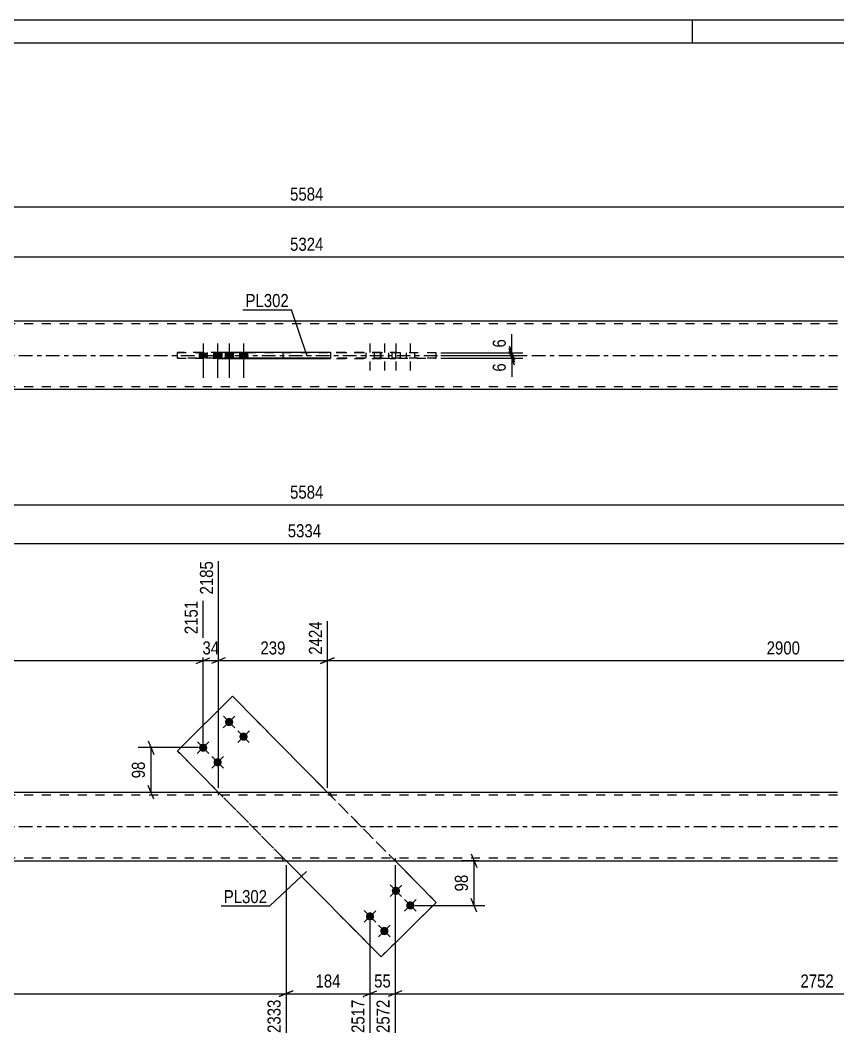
# Model space of a CAD drawing. Header units: millimetres. Extents: x 0 to 594, y 0 to 420.
# Drawn here: x 236.6 to 415.8, y 197.3 to 420 of the extents above; entities that cross this region are included whole.
import ezdxf

# ---------------------------------------------------------------- set-up
doc = ezdxf.new("R2010")
doc.units = ezdxf.units.MM
doc.linetypes.add('DXK_LINE_DOT2', pattern=[3.9198, 1.9599, -1.9599])
doc.linetypes.add('DXK_LINE_DOT3', pattern=[5.9187, 2.979, -0.9799, 0.9799, -0.9799])
doc.styles.add('Arial Narrow', font='ARIALN.TTF', dxfattribs={"height": 0.2})

# ---------------------------------------------------------------- blocks, each defined once
blk = doc.blocks.new('Unknown-580575839-1131')
at = {"color": 5, "linetype": 'Continuous'}
for p, q in [((594, 420), (0, 420)), ((384, 415), (384, 420)), ((589, 415), (5, 415))]:
    blk.add_line(p, q, dxfattribs=at)
blk = doc.blocks.new('Part-580575839-1689 - 1678')
at = {"color": 2, "linetype": 'Continuous'}
for p, q in [((283.11, 271.77), (271.02, 259.82)), ((283.11, 271.77), (283.11, 271.77)), ((303.94, 250.7), (283.11, 271.77)), ((280.04, 250.7), (271.02, 259.82)), ((271.02, 259.82), (271.02, 259.82)), ((315.68, 214.63), (294.86, 235.7)), ((327.77, 226.58), (318.76, 235.7)), ((315.68, 214.63), (327.77, 226.58)), ((327.77, 226.58), (327.77, 226.58)), ((315.68, 214.63), (315.68, 214.63))]:
    blk.add_line(p, q, dxfattribs=at)
at = {"color": 7, "linetype": 'DXK_LINE_DOT2'}
for p, q in [((271.02, 259.82), (283.11, 271.77)), ((327.77, 226.58), (283.11, 271.77)), ((315.68, 214.63), (271.02, 259.82)), ((294.86, 235.7), (280.04, 250.7)), ((304.28, 250.35), (303.94, 250.7)), ((318.76, 235.7), (304.28, 250.35)), ((327.77, 226.58), (315.68, 214.63))]:
    blk.add_line(p, q, dxfattribs=at)
blk = doc.blocks.new('Bolt-580575839-1681 - 1678')
at = {"linetype": 'Continuous'}
for points in [[(318.31, 228.47), (318.19, 228.62), (318.11, 228.79), (318.06, 228.97), (318.05, 229.16), (318.08, 229.34), (318.15, 229.52), (318.25, 229.68), (318.39, 229.81), (318.55, 229.91), (318.72, 229.98), (318.91, 230.01), (319.1, 229.99), (319.28, 229.94), (319.44, 229.86), (319.59, 229.74), (319.71, 229.59), (319.79, 229.42), (319.84, 229.24), (319.85, 229.05), (319.82, 228.87), (319.75, 228.69), (319.65, 228.54), (319.51, 228.4), (319.35, 228.3), (319.18, 228.24), (318.99, 228.21), (318.8, 228.22), (318.62, 228.27), (318.45, 228.35)], [(321.47, 225.27), (321.35, 225.42), (321.27, 225.59), (321.22, 225.77), (321.21, 225.96), (321.24, 226.14), (321.31, 226.32), (321.42, 226.48), (321.55, 226.61), (321.71, 226.71), (321.88, 226.78), (322.07, 226.8), (322.26, 226.79), (322.44, 226.74), (322.61, 226.66), (322.75, 226.54), (322.87, 226.39), (322.95, 226.22), (323, 226.04), (323.01, 225.85), (322.98, 225.67), (322.91, 225.49), (322.81, 225.34), (322.67, 225.2), (322.52, 225.1), (322.34, 225.04), (322.15, 225.01), (321.97, 225.02), (321.79, 225.07), (321.62, 225.15)], [(312.62, 222.85), (312.5, 223), (312.42, 223.17), (312.37, 223.35), (312.36, 223.54), (312.39, 223.72), (312.46, 223.9), (312.56, 224.05), (312.7, 224.19), (312.86, 224.29), (313.03, 224.35), (313.22, 224.38), (313.41, 224.37), (313.59, 224.32), (313.75, 224.24), (313.9, 224.12), (314.02, 223.97), (314.1, 223.8), (314.15, 223.62), (314.16, 223.43), (314.13, 223.25), (314.06, 223.07), (313.96, 222.91), (313.82, 222.78), (313.66, 222.68), (313.49, 222.61), (313.3, 222.58), (313.11, 222.6), (312.93, 222.65), (312.76, 222.73)], [(315.78, 219.65), (315.66, 219.8), (315.58, 219.97), (315.53, 220.15), (315.52, 220.34), (315.55, 220.52), (315.62, 220.7), (315.73, 220.85), (315.86, 220.99), (316.02, 221.09), (316.19, 221.15), (316.38, 221.18), (316.57, 221.17), (316.75, 221.12), (316.92, 221.03), (317.06, 220.92), (317.18, 220.77), (317.26, 220.6), (317.31, 220.42), (317.32, 220.23), (317.29, 220.04), (317.22, 219.87), (317.12, 219.71), (316.98, 219.58), (316.83, 219.48), (316.65, 219.41), (316.46, 219.38), (316.28, 219.39), (316.09, 219.44), (315.93, 219.53)]]:
    blk.add_hatch(color=1, dxfattribs=at).paths.add_polyline_path(points)
at = {"color": 1, "linetype": 'Continuous'}
for p, q in [((317.67, 227.84), (320.23, 230.37)), ((320.21, 227.83), (317.68, 230.39)), ((320.83, 224.64), (323.39, 227.17)), ((323.38, 224.63), (320.85, 227.19)), ((311.98, 222.22), (314.54, 224.75)), ((314.52, 222.2), (311.99, 224.76)), ((315.14, 219.02), (317.7, 221.55)), ((317.69, 219), (315.16, 221.56))]:
    blk.add_line(p, q, dxfattribs=at)
blk = doc.blocks.new('Bolt-580575839-1682 - 1678')
at = {"linetype": 'Continuous'}
for points in [[(283.01, 266.75), (283.13, 266.6), (283.22, 266.44), (283.26, 266.25), (283.27, 266.07), (283.24, 265.88), (283.17, 265.71), (283.07, 265.55), (282.94, 265.42), (282.78, 265.31), (282.6, 265.25), (282.42, 265.22), (282.23, 265.23), (282.05, 265.28), (281.88, 265.37), (281.73, 265.49), (281.62, 265.63), (281.53, 265.8), (281.48, 265.98), (281.47, 266.17), (281.51, 266.36), (281.57, 266.53), (281.68, 266.69), (281.81, 266.82), (281.97, 266.92), (282.15, 266.99), (282.33, 267.02), (282.52, 267.01), (282.7, 266.96), (282.87, 266.87)], [(286.18, 263.55), (286.29, 263.4), (286.38, 263.24), (286.43, 263.05), (286.43, 262.87), (286.4, 262.68), (286.34, 262.51), (286.23, 262.35), (286.1, 262.22), (285.94, 262.11), (285.76, 262.05), (285.58, 262.02), (285.39, 262.03), (285.21, 262.08), (285.04, 262.17), (284.9, 262.29), (284.78, 262.43), (284.69, 262.6), (284.65, 262.78), (284.64, 262.97), (284.67, 263.16), (284.74, 263.33), (284.84, 263.49), (284.97, 263.62), (285.13, 263.72), (285.31, 263.79), (285.49, 263.82), (285.68, 263.81), (285.86, 263.76), (286.03, 263.67)], [(277.32, 261.13), (277.44, 260.98), (277.53, 260.81), (277.57, 260.63), (277.58, 260.44), (277.55, 260.26), (277.48, 260.08), (277.38, 259.93), (277.25, 259.79), (277.09, 259.69), (276.91, 259.63), (276.72, 259.6), (276.54, 259.61), (276.36, 259.66), (276.19, 259.74), (276.04, 259.86), (275.93, 260.01), (275.84, 260.18), (275.79, 260.36), (275.78, 260.55), (275.82, 260.73), (275.88, 260.91), (275.99, 261.07), (276.12, 261.2), (276.28, 261.3), (276.46, 261.37), (276.64, 261.39), (276.83, 261.38), (277.01, 261.33), (277.18, 261.25)], [(280.49, 257.93), (280.6, 257.78), (280.69, 257.61), (280.74, 257.43), (280.74, 257.24), (280.71, 257.06), (280.65, 256.88), (280.54, 256.72), (280.41, 256.59), (280.25, 256.49), (280.07, 256.42), (279.89, 256.4), (279.7, 256.41), (279.52, 256.46), (279.35, 256.54), (279.21, 256.66), (279.09, 256.81), (279, 256.98), (278.96, 257.16), (278.95, 257.35), (278.98, 257.53), (279.05, 257.71), (279.15, 257.87), (279.28, 258), (279.44, 258.1), (279.62, 258.17), (279.8, 258.19), (279.99, 258.18), (280.17, 258.13), (280.34, 258.05)]]:
    blk.add_hatch(color=1, dxfattribs=at).paths.add_polyline_path(points)
at = {"color": 1, "linetype": 'Continuous'}
for p, q in [((283.65, 267.38), (281.09, 264.85)), ((281.11, 267.4), (283.64, 264.84)), ((286.82, 264.18), (284.26, 261.65)), ((284.27, 264.2), (286.8, 261.64)), ((277.96, 261.76), (275.4, 259.23)), ((275.42, 261.78), (277.95, 259.22)), ((281.13, 258.56), (278.57, 256.03)), ((278.58, 258.58), (281.11, 256.01))]:
    blk.add_line(p, q, dxfattribs=at)
blk = doc.blocks.new('Part-580575839-1720 - 1678')
at = {"color": 2, "linetype": 'Continuous'}
for p, q in [((415.77, 250.7), (183.02, 250.7)), ((183.02, 235.7), (415.77, 235.7))]:
    blk.add_line(p, q, dxfattribs=at)
at = {"color": 7, "linetype": 'DXK_LINE_DOT2'}
for p, q in [((415.77, 250.1), (183.02, 250.1)), ((279.94, 250.7), (279.94, 250.1)), ((304.63, 250.7), (304.63, 250.1)), ((415.77, 236.3), (183.02, 236.3)), ((294.17, 235.7), (294.17, 236.3)), ((318.86, 235.7), (318.86, 236.3))]:
    blk.add_line(p, q, dxfattribs=at)
at = {"color": 7, "linetype": 'DXK_LINE_DOT3'}
blk.add_line((183.02, 243.2), (415.77, 243.2), dxfattribs=at)
blk = doc.blocks.new('Bolt-580575839-1423 - 1368')
at = {"color": 1, "linetype": 'DXK_LINE_DOT2'}
for p, q in [((313.26, 349.11), (313.26, 341.61)), ((316.42, 349.11), (316.42, 341.61)), ((318.95, 349.11), (318.95, 341.61)), ((322.11, 349.11), (322.11, 341.61)), ((312.36, 347.11), (312.36, 345.91)), ((314.16, 347.11), (314.16, 345.91)), ((315.52, 347.11), (315.52, 345.91)), ((317.32, 347.11), (317.32, 345.91)), ((318.05, 347.11), (318.05, 345.91)), ((319.85, 347.11), (319.85, 345.91)), ((321.21, 347.11), (321.21, 345.91)), ((323.01, 347.11), (323.01, 345.91))]:
    blk.add_line(p, q, dxfattribs=at)
blk = doc.blocks.new('Part-580575839-1416 - 1368')
at = {"color": 2, "linetype": 'Continuous'}
for p, q in [((415.77, 354.01), (183.02, 354.01)), ((279.94, 347.12), (279.94, 347.21)), ((279.94, 347.21), (279.94, 347.21)), ((279.94, 347.21), (304.63, 347.21)), ((279.94, 345.81), (279.94, 345.92)), ((279.94, 345.81), (304.63, 345.81)), ((294.17, 347.12), (294.17, 347.21)), ((294.17, 345.81), (294.17, 345.92)), ((304.63, 347.21), (304.63, 345.81)), ((415.77, 339.01), (183.02, 339.01))]:
    blk.add_line(p, q, dxfattribs=at)
at = {"color": 7, "linetype": 'DXK_LINE_DOT2'}
for p, q in [((415.77, 353.41), (183.02, 353.41)), ((279.94, 345.92), (279.94, 347.21)), ((279.94, 347.21), (304.63, 347.21)), ((279.94, 345.81), (304.63, 345.81)), ((294.17, 347.21), (318.86, 347.21)), ((294.17, 347.21), (294.17, 345.92)), ((294.17, 347.21), (318.86, 347.21)), ((294.17, 345.81), (294.17, 345.81)), ((294.17, 345.81), (294.17, 345.81)), ((294.17, 345.81), (318.86, 345.81)), ((294.17, 345.81), (318.86, 345.81)), ((318.86, 347.21), (318.86, 345.81)), ((415.77, 339.61), (183.02, 339.61))]:
    blk.add_line(p, q, dxfattribs=at)
at = {"color": 7, "linetype": 'DXK_LINE_DOT3'}
blk.add_line((183.02, 346.51), (415.77, 346.51), dxfattribs=at)
blk = doc.blocks.new('Bolt-580575839-1422 - 1368')
at = {"linetype": 'Continuous'}
for points in [[(277.58, 347.12), (275.78, 347.12), (275.78, 345.92), (277.58, 345.92)], [(280.75, 347.12), (278.95, 347.12), (278.95, 345.92), (280.75, 345.92)], [(283.27, 347.12), (281.47, 347.12), (281.47, 345.92), (283.27, 345.92)], [(286.44, 347.12), (284.64, 347.12), (284.64, 345.92), (286.44, 345.92)]]:
    blk.add_hatch(color=1, dxfattribs=at).paths.add_polyline_path(points)
at = {"color": 1, "linetype": 'Continuous'}
for p, q in [((276.68, 349.12), (276.68, 341.62)), ((279.85, 349.12), (279.85, 341.62)), ((282.37, 349.12), (282.37, 341.62)), ((285.54, 349.12), (285.54, 341.62)), ((275.78, 347.12), (275.78, 345.92)), ((277.58, 347.12), (277.58, 345.92)), ((278.95, 347.12), (278.95, 345.92)), ((280.75, 347.12), (280.75, 345.92)), ((281.47, 347.12), (281.47, 345.92)), ((283.27, 347.12), (283.27, 345.92)), ((284.64, 347.12), (284.64, 345.92)), ((286.44, 347.12), (286.44, 345.92))]:
    blk.add_line(p, q, dxfattribs=at)
blk = doc.blocks.new('Part-580575839-1470 - 1368')
at = {"color": 2, "linetype": 'Continuous'}
for p, q in [((271.02, 345.92), (271.02, 347.12)), ((283.11, 345.92), (283.11, 347.12)), ((304.63, 347.11), (283.11, 347.12)), ((304.63, 345.91), (283.11, 345.92))]:
    blk.add_line(p, q, dxfattribs=at)
at = {"color": 7, "linetype": 'DXK_LINE_DOT2'}
for p, q in [((315.68, 347.11), (271.02, 347.12)), ((271.02, 347.12), (283.11, 347.12)), ((271.02, 345.92), (315.68, 345.91)), ((283.11, 345.92), (271.02, 345.92)), ((327.77, 347.11), (304.63, 347.11)), ((327.77, 345.91), (304.63, 345.91)), ((315.68, 345.91), (315.68, 347.11)), ((327.77, 347.11), (315.68, 347.11)), ((315.68, 345.91), (327.77, 345.91)), ((327.77, 345.91), (327.77, 347.11))]:
    blk.add_line(p, q, dxfattribs=at)
blk = doc.blocks.new('StraightDimension-580575839-1850 - 1678')
at = {"color": 7, "linetype": 'Continuous'}
for p, q in [((294.86, 234.7), (294.86, 197.94)), ((313.26, 222.48), (313.26, 197.94)), ((296.36, 207.15), (293.36, 205.95)), ((311.76, 205.95), (314.76, 207.15)), ((294.86, 206.55), (313.26, 206.55))]:
    blk.add_line(p, q, dxfattribs=at)
at = {"color": 0}
blk.add_wipeout([(307.4, 207.3), (307.4, 211.5), (300.72, 211.5), (300.72, 207.3)], dxfattribs=at)
at = {"color": 0, "linetype": 'Continuous'}
blk.add_wipeout([(312.66, 205.85), (308.46, 205.85), (308.46, 197.34), (312.66, 197.34)], dxfattribs=at)
at = {"color": 3, "style": 'Arial Narrow'}
blk.add_text('184', height=2.863, dxfattribs=at).set_placement((301.32, 207.9))
at = {"color": 3, "linetype": 'Continuous', "style": 'Arial Narrow'}
blk.add_text('2517', height=2.863, rotation=90.0002, dxfattribs=at).set_placement((312.06, 197.94))
blk = doc.blocks.new('StraightDimension-580575839-3465 - 1678')
at = {"color": 7, "linetype": 'Continuous'}
for p, q in [((264.65, 262), (265.85, 259)), ((275.68, 260.5), (262.4, 260.5)), ((265.25, 250.72), (265.25, 260.5)), ((265.85, 249.22), (264.65, 252.22)), ((206.69, 250.72), (267.65, 250.72))]:
    blk.add_line(p, q, dxfattribs=at)
at = {"color": 0}
blk.add_wipeout([(264.5, 258.04), (260.3, 258.04), (260.3, 253.18), (264.5, 253.18)], dxfattribs=at)
at = {"color": 3, "style": 'Arial Narrow'}
blk.add_text('98', height=2.863, rotation=90.0002, dxfattribs=at).set_placement((263.9, 253.78))
blk = doc.blocks.new('StraightDimension-580575839-1736 - 1678')
at = {"color": 7, "linetype": 'Continuous'}
blk.add_line((81.92, 313.75), (516.87, 313.75), dxfattribs=at)
at = {"color": 0}
blk.add_wipeout([(303.65, 314.5), (303.65, 318.7), (295.14, 318.7), (295.14, 314.5)], dxfattribs=at)
at = {"color": 3, "style": 'Arial Narrow'}
blk.add_text('5584', height=2.863, dxfattribs=at).set_placement((295.74, 315.1))
blk = doc.blocks.new('StraightDimension-580575839-1750 - 1678')
at = {"color": 7, "linetype": 'Continuous'}
for p, q in [((276.68, 261.5), (276.68, 292.71)), ((94.92, 251.7), (94.92, 282.72)), ((96.42, 280.19), (93.42, 278.99)), ((94.92, 279.59), (276.68, 279.59)), ((275.18, 278.99), (278.18, 280.19))]:
    blk.add_line(p, q, dxfattribs=at)
at = {"color": 0, "linetype": 'Continuous'}
for points in [[(276.08, 293.31), (271.88, 293.31), (271.88, 284.79), (276.08, 284.79)], [(94.32, 283.32), (90.12, 283.32), (90.12, 280.29), (94.32, 280.29)]]:
    blk.add_wipeout(points, dxfattribs=at)
at = {"color": 0}
blk.add_wipeout([(190.06, 280.34), (190.06, 284.54), (181.55, 284.54), (181.55, 280.34)], dxfattribs=at)
at = {"color": 3, "linetype": 'Continuous', "style": 'Arial Narrow'}
for s, height, p in [('2151', 2.863, (275.48, 285.39)), ('0', 2.86, (93.72, 280.89))]:
    blk.add_text(s, height=height, rotation=90.0002, dxfattribs=at).set_placement(p)
at = {"color": 3, "style": 'Arial Narrow'}
blk.add_text('2151', height=2.863, dxfattribs=at).set_placement((182.15, 280.94))
blk = doc.blocks.new('StraightDimension-580575839-1760 - 1678')
at = {"color": 7, "linetype": 'Continuous'}
for p, q in [((280.04, 251.7), (280.04, 301.41)), ((276.68, 261.5), (276.68, 292.71)), ((275.18, 278.99), (278.18, 280.19)), ((276.68, 279.59), (280.04, 279.59)), ((281.54, 280.19), (278.54, 278.99))]:
    blk.add_line(p, q, dxfattribs=at)
at = {"color": 0, "linetype": 'Continuous'}
blk.add_wipeout([(279.44, 302.01), (275.24, 302.01), (275.24, 293.49), (279.44, 293.49)], dxfattribs=at)
at = {"color": 0}
blk.add_wipeout([(280.79, 280.34), (280.79, 284.54), (275.93, 284.54), (275.93, 280.34)], dxfattribs=at)
at = {"color": 3, "linetype": 'Continuous', "style": 'Arial Narrow'}
blk.add_text('2185', height=2.863, rotation=90.0002, dxfattribs=at).set_placement((278.84, 294.09))
at = {"color": 3, "style": 'Arial Narrow'}
blk.add_text('34', height=2.863, dxfattribs=at).set_placement((276.53, 280.94))
blk = doc.blocks.new('StraightDimension-580575839-2047 - 1678')
at = {"color": 7, "linetype": 'Continuous'}
blk.add_line((93.92, 305.28), (503.87, 305.28), dxfattribs=at)
at = {"color": 0}
blk.add_wipeout([(303.15, 306.03), (303.15, 310.23), (294.64, 310.23), (294.64, 306.03)], dxfattribs=at)
at = {"color": 3, "style": 'Arial Narrow'}
blk.add_text('5334', height=2.863, dxfattribs=at).set_placement((295.24, 306.63))
blk = doc.blocks.new('StraightDimension-580575839-1776 - 1678')
at = {"color": 7, "linetype": 'Continuous'}
for p, q in [((280.04, 251.7), (280.04, 301.41)), ((303.94, 251.7), (303.94, 288.21)), ((281.54, 280.19), (278.54, 278.99)), ((280.04, 279.59), (303.94, 279.59)), ((302.44, 278.99), (305.44, 280.19))]:
    blk.add_line(p, q, dxfattribs=at)
at = {"color": 0, "linetype": 'Continuous'}
blk.add_wipeout([(303.34, 288.81), (299.14, 288.81), (299.14, 280.29), (303.34, 280.29)], dxfattribs=at)
at = {"color": 0}
blk.add_wipeout([(295.33, 280.34), (295.33, 284.54), (288.64, 284.54), (288.64, 280.34)], dxfattribs=at)
at = {"color": 3, "linetype": 'Continuous', "style": 'Arial Narrow'}
blk.add_text('2424', height=2.863, rotation=90.0002, dxfattribs=at).set_placement((302.74, 280.89))
at = {"color": 3, "style": 'Arial Narrow'}
blk.add_text('239', height=2.863, dxfattribs=at).set_placement((289.24, 280.94))
blk = doc.blocks.new('StraightDimension-580575839-1798 - 1678')
at = {"color": 7, "linetype": 'Continuous'}
for p, q in [((303.94, 251.7), (303.94, 288.21)), ((503.87, 252.7), (503.87, 288.21)), ((305.44, 280.19), (302.44, 278.99)), ((303.94, 279.59), (503.87, 279.59)), ((502.37, 278.99), (505.37, 280.19))]:
    blk.add_line(p, q, dxfattribs=at)
at = {"color": 0, "linetype": 'Continuous'}
blk.add_wipeout([(503.27, 288.81), (499.07, 288.81), (499.07, 280.29), (503.27, 280.29)], dxfattribs=at)
at = {"color": 0}
blk.add_wipeout([(408.16, 280.34), (408.16, 284.54), (399.65, 284.54), (399.65, 280.34)], dxfattribs=at)
at = {"color": 3, "linetype": 'Continuous', "style": 'Arial Narrow'}
blk.add_text('5324', height=2.863, rotation=90.0002, dxfattribs=at).set_placement((502.67, 280.89))
at = {"color": 3, "style": 'Arial Narrow'}
blk.add_text('2900', height=2.863, dxfattribs=at).set_placement((400.25, 280.94))
blk = doc.blocks.new('StraightDimension-580575839-1838 - 1678')
at = {"color": 7, "linetype": 'Continuous'}
for p, q in [((294.86, 234.7), (294.86, 197.94)), ((94.92, 233.7), (94.92, 203.42)), ((96.42, 207.15), (93.42, 205.95)), ((293.36, 205.95), (296.36, 207.15)), ((94.92, 206.55), (294.86, 206.55))]:
    blk.add_line(p, q, dxfattribs=at)
at = {"color": 0}
blk.add_wipeout([(199.15, 207.3), (199.15, 211.5), (190.63, 211.5), (190.63, 207.3)], dxfattribs=at)
at = {"color": 0, "linetype": 'Continuous'}
for points in [[(94.32, 205.85), (90.12, 205.85), (90.12, 202.82), (94.32, 202.82)], [(294.26, 205.85), (290.06, 205.85), (290.06, 197.34), (294.26, 197.34)]]:
    blk.add_wipeout(points, dxfattribs=at)
at = {"color": 3, "style": 'Arial Narrow'}
blk.add_text('2333', height=2.863, dxfattribs=at).set_placement((191.23, 207.9))
at = {"color": 3, "linetype": 'Continuous', "style": 'Arial Narrow'}
for s, height, p in [('0', 2.86, (93.72, 203.42)), ('2333', 2.863, (293.66, 197.94))]:
    blk.add_text(s, height=height, rotation=90.0002, dxfattribs=at).set_placement(p)
blk = doc.blocks.new('StraightDimension-580575839-1864 - 1678')
at = {"color": 7, "linetype": 'Continuous'}
for p, q in [((318.76, 234.7), (318.76, 197.94)), ((313.26, 222.48), (313.26, 197.94)), ((311.76, 205.95), (314.76, 207.15)), ((320.26, 207.15), (317.26, 205.95)), ((313.26, 206.55), (318.76, 206.55))]:
    blk.add_line(p, q, dxfattribs=at)
at = {"color": 0}
blk.add_wipeout([(318.44, 207.3), (318.44, 211.5), (313.58, 211.5), (313.58, 207.3)], dxfattribs=at)
at = {"color": 0, "linetype": 'Continuous'}
blk.add_wipeout([(318.16, 205.85), (313.96, 205.85), (313.96, 197.34), (318.16, 197.34)], dxfattribs=at)
at = {"color": 3, "style": 'Arial Narrow'}
blk.add_text('55', height=2.863, dxfattribs=at).set_placement((314.18, 207.9))
at = {"color": 3, "linetype": 'Continuous', "style": 'Arial Narrow'}
blk.add_text('2572', height=2.863, rotation=90.0002, dxfattribs=at).set_placement((317.56, 197.94))
blk = doc.blocks.new('StraightDimension-580575839-1878 - 1678')
at = {"color": 7, "linetype": 'Continuous'}
for p, q in [((318.76, 234.7), (318.76, 197.94)), ((503.87, 233.7), (503.87, 197.94)), ((320.26, 207.15), (317.26, 205.95)), ((502.37, 205.95), (505.37, 207.15)), ((318.76, 206.55), (503.87, 206.55))]:
    blk.add_line(p, q, dxfattribs=at)
at = {"color": 0}
blk.add_wipeout([(415.57, 207.3), (415.57, 211.5), (407.06, 211.5), (407.06, 207.3)], dxfattribs=at)
at = {"color": 0, "linetype": 'Continuous'}
blk.add_wipeout([(503.27, 205.85), (499.07, 205.85), (499.07, 197.34), (503.27, 197.34)], dxfattribs=at)
at = {"color": 3, "style": 'Arial Narrow'}
blk.add_text('2752', height=2.863, dxfattribs=at).set_placement((407.66, 207.9))
at = {"color": 3, "linetype": 'Continuous', "style": 'Arial Narrow'}
blk.add_text('5324', height=2.863, rotation=90.0002, dxfattribs=at).set_placement((502.67, 197.94))
blk = doc.blocks.new('StraightDimension-580575839-1993 - 1678')
at = {"color": 7, "linetype": 'Continuous'}
for p, q in [((335.48, 237.2), (336.68, 234.2)), ((337.07, 235.7), (333.23, 235.7)), ((336.08, 225.91), (336.08, 235.7)), ((336.68, 224.41), (335.48, 227.41)), ((323.11, 225.91), (338.48, 225.91))]:
    blk.add_line(p, q, dxfattribs=at)
at = {"color": 0}
blk.add_wipeout([(335.33, 233.23), (331.13, 233.23), (331.13, 228.38), (335.33, 228.38)], dxfattribs=at)
at = {"color": 3, "style": 'Arial Narrow'}
blk.add_text('98', height=2.863, rotation=90.0002, dxfattribs=at).set_placement((334.73, 228.98))
blk = doc.blocks.new('StraightDimension-580575839-1541 - 1368')
at = {"color": 7, "linetype": 'Continuous'}
for p, q in [((343.78, 348.61), (344.98, 345.61)), ((344.98, 345.01), (343.78, 348.01)), ((328.77, 347.11), (346.78, 347.11)), ((328.77, 346.51), (346.78, 346.51)), ((344.38, 346.51), (344.38, 347.11))]:
    blk.add_line(p, q, dxfattribs=at)
at = {"color": 0}
blk.add_wipeout([(343.63, 350.67), (339.43, 350.67), (339.43, 347.64), (343.63, 347.64)], dxfattribs=at)
at = {"color": 7, "linetype": 'Continuous'}
blk.add_line((344.38, 347.11), (344.38, 351.19), dxfattribs=at)
blk.add_line((344.38, 347.11), (344.38, 351.19), dxfattribs=at)
at = {"color": 3, "style": 'Arial Narrow'}
blk.add_text('6', height=2.86, rotation=90.0002, dxfattribs=at).set_placement((343.03, 348.24))
blk = doc.blocks.new('StraightDimension-580575839-1545 - 1368')
at = {"color": 7, "linetype": 'Continuous'}
for p, q in [((343.78, 348.01), (344.98, 345.01)), ((344.98, 344.41), (343.78, 347.41)), ((328.77, 346.51), (346.78, 346.51)), ((328.77, 345.91), (346.78, 345.91)), ((344.38, 345.91), (344.38, 346.51))]:
    blk.add_line(p, q, dxfattribs=at)
at = {"color": 0}
blk.add_wipeout([(343.63, 345.39), (339.43, 345.39), (339.43, 342.36), (343.63, 342.36)], dxfattribs=at)
at = {"color": 7, "linetype": 'Continuous'}
blk.add_line((344.38, 345.91), (344.38, 341.84), dxfattribs=at)
blk.add_line((344.38, 345.91), (344.38, 341.84), dxfattribs=at)
at = {"color": 3, "style": 'Arial Narrow'}
blk.add_text('6', height=2.86, rotation=90.0002, dxfattribs=at).set_placement((343.03, 342.96))
blk = doc.blocks.new('StraightDimension-580575839-1550 - 1368')
at = {"color": 7, "linetype": 'Continuous'}
blk.add_line((81.92, 379.11), (516.87, 379.11), dxfattribs=at)
at = {"color": 0}
blk.add_wipeout([(303.65, 379.86), (303.65, 384.06), (295.14, 384.06), (295.14, 379.86)], dxfattribs=at)
at = {"color": 3, "style": 'Arial Narrow'}
blk.add_text('5584', height=2.863, dxfattribs=at).set_placement((295.74, 380.46))
blk = doc.blocks.new('StraightDimension-580575839-1581 - 1368')
at = {"color": 7, "linetype": 'Continuous'}
blk.add_line((94.92, 368.11), (503.87, 368.11), dxfattribs=at)
at = {"color": 0}
blk.add_wipeout([(303.65, 368.86), (303.65, 373.06), (295.14, 373.06), (295.14, 368.86)], dxfattribs=at)
at = {"color": 3, "style": 'Arial Narrow'}
blk.add_text('5324', height=2.863, dxfattribs=at).set_placement((295.74, 369.46))
blk = doc.blocks.new('Mark-580575839-1685 - 1678')
at = {"color": 0}
blk.add_wipeout([(290.7, 226.4), (290.7, 229.4), (281.2, 229.4), (281.2, 226.4)], dxfattribs=at)
blk.add_wipeout([(290.7, 226.4), (290.7, 229.4), (281.2, 229.4), (281.2, 226.4)], dxfattribs=at)
at = {"color": 30, "linetype": 'Continuous'}
for p in [(299.34, 233.36), (280.6, 225.8)]:
    blk.add_line(p, (291.3, 225.8), dxfattribs=at)
at = {"color": 3, "style": 'Arial Narrow'}
blk.add_text('PL302', height=2.863, dxfattribs=at).set_placement((281.2, 226.4))
blk = doc.blocks.new('Mark-580575839-1466 - 1368')
at = {"color": 0}
blk.add_wipeout([(295.48, 357.12), (295.48, 360.12), (285.97, 360.12), (285.97, 357.12)], dxfattribs=at)
blk.add_wipeout([(295.48, 357.12), (295.48, 360.12), (285.97, 360.12), (285.97, 357.12)], dxfattribs=at)
at = {"color": 30, "linetype": 'Continuous'}
for p in [(285.37, 356.52), (299.46, 346.35)]:
    blk.add_line(p, (296.08, 356.52), dxfattribs=at)
at = {"color": 3, "style": 'Arial Narrow'}
blk.add_text('PL302', height=2.863, dxfattribs=at).set_placement((285.97, 357.12))

msp = doc.modelspace()

# ---------------------------------------------------------------- block references
for name in ['Unknown-580575839-1131', 'Part-580575839-1416 - 1368', 'Bolt-580575839-1422 - 1368', 'Bolt-580575839-1423 - 1368', 'Part-580575839-1470 - 1368', 'Part-580575839-1689 - 1678', 'Bolt-580575839-1682 - 1678', 'Part-580575839-1720 - 1678', 'Bolt-580575839-1681 - 1678']:
    msp.add_blockref(name, (0, 0))

# ---------------------------------------------------------------- next in the draw order: block references
for name in ['StraightDimension-580575839-1541 - 1368', 'StraightDimension-580575839-3465 - 1678', 'StraightDimension-580575839-1850 - 1678']:
    msp.add_blockref(name, (0, 0))

# ---------------------------------------------------------------- next in the draw order: block references
for name in ['StraightDimension-580575839-1545 - 1368', 'StraightDimension-580575839-1736 - 1678', 'StraightDimension-580575839-1838 - 1678', 'StraightDimension-580575839-1864 - 1678']:
    msp.add_blockref(name, (0, 0))

# ---------------------------------------------------------------- next in the draw order: block references
for name in ['StraightDimension-580575839-1550 - 1368', 'StraightDimension-580575839-1750 - 1678', 'StraightDimension-580575839-1878 - 1678', 'Mark-580575839-1685 - 1678']:
    msp.add_blockref(name, (0, 0))

# ---------------------------------------------------------------- next in the draw order: block references
for name in ['StraightDimension-580575839-1581 - 1368', 'StraightDimension-580575839-1760 - 1678', 'StraightDimension-580575839-1993 - 1678']:
    msp.add_blockref(name, (0, 0))

# ---------------------------------------------------------------- next in the draw order: block references
for name in ['Mark-580575839-1466 - 1368', 'StraightDimension-580575839-2047 - 1678']:
    msp.add_blockref(name, (0, 0))

# ---------------------------------------------------------------- next in the draw order: block references
msp.add_blockref('StraightDimension-580575839-1776 - 1678', (0, 0))

# ---------------------------------------------------------------- next in the draw order: block references
msp.add_blockref('StraightDimension-580575839-1798 - 1678', (0, 0))

doc.saveas('drawing.dxf')
